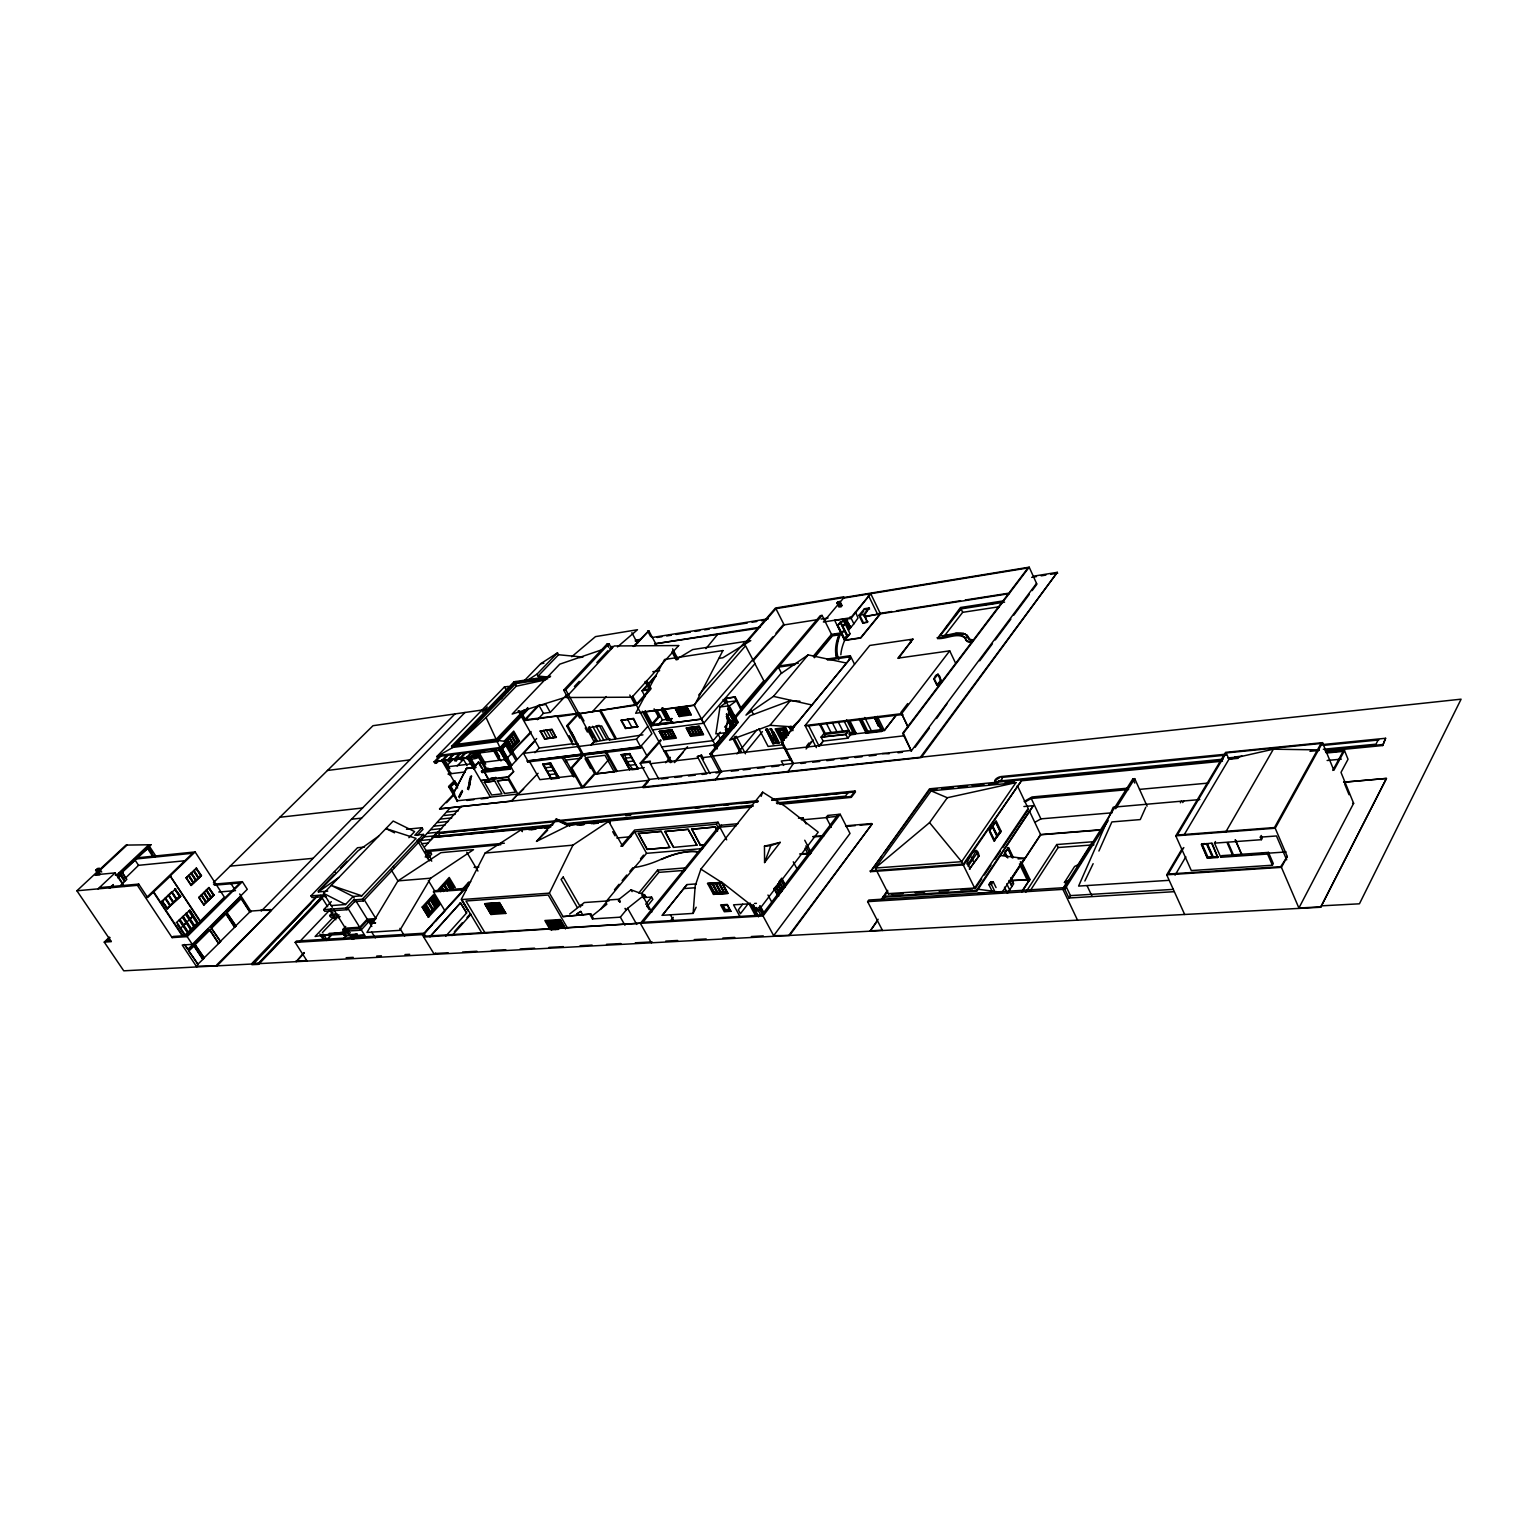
<?xml version="1.0" encoding="UTF-8"?>
<svg xmlns="http://www.w3.org/2000/svg" width="1538" height="1538" viewBox="0 0 1538 1538"><rect width="100%" height="100%" fill="white"/><g stroke="black" fill="none" stroke-linecap="round" stroke-linejoin="round"><path stroke-width="1.5" d="M696.406 883.889L686.967 884.581L662.263 915.321L693.138 913.399L695.195 885.888L700.905 869.124L762.656 792.166L784.957 806.22L818.197 832.173L758.292 910.765L723.898 883.812L700.905 869.124M726.513 702.155L736.317 700.847L729.743 705.711L725.628 732.665L715.843 733.876L719.976 706.999L727.301 701.578M761.156 796.376L762.656 792.166M468.071 884.081L468.802 882.062L461.381 890.31M764.578 862.549L770.826 845.631L780.227 842.382L764.578 862.549L764.463 846.169L780.227 842.382M813.852 656.841L832.02 635.002L839.325 633.887L837.652 638.328A163.316 62.827 -24.9 0 0 836.191 656.361M839.325 633.887L838.095 639.193A163.278 62.866 -24.9 0 0 836.787 644.018M816.37 747.641L805.085 725.552L808.757 725.878L819.177 746.315L823.195 741.239L821.1 737.106L845.881 734.626L848.784 730.377L825.137 733.203L820.446 723.956M1098.901 851.033L1111.878 821.926L1140.273 819.581L1145.772 807.277M1084.867 881.005L1093.134 863.683M590.131 914.86L592.457 918.917L593.187 918.032L590.861 913.995L563.043 916.61L549.412 893.136L572.924 845.15L608.683 821.369L622.544 846.092L634.617 831.847L716.381 824.253L718.035 822.215L719.726 825.387L737.99 823.695M693.138 913.399L696.195 907.247M1320.7 907.247L1386.469 778.42L1343.616 782.208L1386.469 778.42L1320.7 907.247L123.751 970.824L104.257 942.121L109.448 937.123M550.835 827.002L521.247 829.886L521.747 830.77L521.574 829.52L485.104 853.052L461.189 899.595L549.412 893.136M1325.314 751.14L1382.7 745.526L1385.603 738.278L1321.142 744.7M1382.7 745.526L1385.603 738.278M1325.641 752.466L1344.52 750.621L1348.038 759.272L1341.001 772.403L1353.632 803.317L1298.899 908.016L1320.527 906.862M1323.334 749.256L1375.952 744.181L1378.125 740.028M473.339 767.231L466.322 768.596L453.902 792.435M466.841 768.039L453.364 793.473L454.441 793.339L450.173 786.072M1332.792 770.423L1343.078 751.409L1326.525 753.005M1299.052 908.381L1281.442 867.355L1287.287 856.531L1275.213 828.232L1322.526 742.662L1225.594 752.351L1175.782 835.845L1191.316 870.566L1272.387 865.221L1273.291 863.568L1268.485 852.398L1221.672 855.666L1220.749 857.281L1267.581 854.032L1268.485 852.398M1344.52 750.621L1333.869 770.327L1322.526 742.662M842.959 619.391L850.072 633.81L844.612 640.442L860.761 638.039L880.486 613.854L870.7 593.687L850.899 618.564L834.615 620.256L844.612 640.442A161.49 62.635 -24.9 0 0 840.844 654.784M1261.41 839.69L1262.314 838.056L1261.218 835.519L1260.314 837.153L1261.41 839.69L1214.52 843.151L1220.749 857.281M898.423 658.418L912.918 639.116L869.797 645.441L805.085 725.552L901.633 713.651L949.715 650.843L955.579 663.166M1233.649 855.397L1228.035 842.536M1217.808 857.493L1212.04 843.074L1201.293 844.42L1207.407 858.204L1217.808 857.493L1211.771 843.497M1207.407 858.204L1201.62 843.843L1205.081 843.593M1225.613 832.269L1273.368 749.198L1318.873 749.89M1214.52 843.151L1215.462 841.536M1175.07 875.16L1185.836 856.801M1183.818 847.553L1168.188 874.045L1280.731 866.663L1287.287 856.531M430.678 878.198L399.861 930.336L366.986 932.413L397.938 880.889L440.906 852.667L473.531 849.668L430.678 878.198L397.938 880.889L391.402 870.181M1184.664 914.476L1166.708 874.834L1182.318 848.399M1183.856 835.288L1228.958 759.234L1273.368 749.198M1226.247 752.947L1177.32 835.019L1274.483 827.54L1321.007 743.488L1226.247 752.947L1228.958 759.234L1238.301 758.33M1182.741 802.567L1183.722 800.971M1180.357 802.778L1181.338 801.183M1108.11 820.754L1064.796 889.252L1068.948 898L1070.448 895.616L1173.359 889.368M1063.373 887.811L1067.161 881.812M1077.311 865.798L1092.499 841.786L1056.741 844.535L1025.904 892.078M1147.098 806.162L1134.717 778.67L1132.872 778.843L1062.912 889.387L1077.542 920.166M1115.704 808.719L1134.717 778.67M1068.179 882.235L1064.45 882.485L1074.601 866.471L1080.887 863.356M1029.922 891.156L1058.144 847.534L1093.922 844.823M1020.348 861.703L1029.441 880.62L1027.442 880.486L1028.038 879.563M1027.557 880.736L1030.056 879.698L1021.963 862.895M1021.732 891.598L1029.21 880.121L1012.235 880.37M1021.866 891.848L1029.922 879.448L1010.12 880.774M999.931 855.455L1024.423 858.415L1002.026 892.386L977.303 889.156M1011.389 878.832L1040.572 834.557L1096.748 830.059A45.333 22.263 -24.3 0 1 1100.92 829.866M1011.889 878.525L1040.688 834.807L1096.863 830.309A45.313 22.263 -24.3 0 1 1101.035 830.116M1009.966 882.601L1011.793 879.832M1010.985 884.696L1012.792 881.908M991.741 890.444L988.876 884.6L991.376 884.427L993.183 881.716L996.047 887.58M988.876 884.6L990.683 881.889L993.183 881.716M990.856 882.139L989.415 884.312L991.203 884.196M883.158 896.423L976.399 890.444L1033.305 805.681L976.822 891.29L883.581 897.25L887.253 890.675M1013.388 857.608L1008.582 847.63L1004.679 852.456L1006.621 856.455M977.976 893.309L984.205 893.52M1003.449 855.282L1008.582 847.63M888.33 893.636L974.631 888.022L1028.172 808.45L1017.31 785.553M975.054 888.868L981.705 878.967M984.378 875.007L991.03 865.087M995.028 859.146L1000.277 851.36M1002.853 847.534L1028.576 809.276M990.088 832.827L994.009 840.902L1001.161 831.347L996.297 821.254L990.203 829.213M994.009 840.902L1001.161 831.347M979.033 855.916L969.459 869.008L979.033 855.916C975.707 834.288 955.636 888.483 976.342 850.418M989.107 830.808L996.297 821.254M968.094 866.24L976.976 853.225M870.047 870.854L963.384 864.048L1021.482 780.708L963.807 864.914L870.47 871.681L929.548 788.821L1222.076 760.233M552.161 825.079L556.102 819.35L569.214 825.118M553.795 822.792L556.429 818.966L569.483 824.849L751.409 807.123M961.635 861.684L1015.926 782.65L931.124 790.878L875.257 868.047L961.635 861.684L929.548 822.638L947.312 797.741L1015.926 782.65M876.91 921.531L870.085 931.182L878.102 919.263M883.581 897.25L887.676 891.482M882.87 899.98L885.638 896.058M880.793 900.095L887.714 890.348M882.524 930.509L867.624 901.653L868.778 900.038L1063.988 887.676M870.47 871.681L881.524 856.416M884.292 852.61L929.952 789.628L936.988 788.956M920.801 756.677L1057.337 572.328L921.243 757.58L643.095 787.667L648.209 781.746M789.263 934.835L871.988 824.137L789.59 935.45L773.672 935.662L850.014 833.461L840.171 814.256L827.732 815.409L826.194 817.428L831.27 827.29M915.072 747.372L929.413 728.147M936.584 718.554L947.331 703.27M979.706 660.821L992.452 643.73M995.297 639.943L1010.889 619.064M1013.715 615.258L1029.306 594.379M1032.152 590.592L1036.9 584.209L1029.191 567.176L844.016 597.494L823.407 622.006L850.783 617.718L870.7 593.687M1036.516 583.363L911.765 750.313L649.036 779.439L642.653 786.86M777.113 803.701L850.841 796.492L855.013 791.013L855.455 791.897L851.302 797.376L779.958 804.336M838.248 814.448L761.848 915.091L642.884 922.3L721.437 825.233M936.738 685.064C945.024 682.411 937.68 667.088 933.912 679.2L936.738 685.064L941.102 680.007M652.093 941.89L651.362 942.794L640.366 923.358L763.04 915.975L840.171 814.256M1029.191 567.176L903.383 733.261L911.457 751.294L902.633 733.357L1027.961 567.964M784.668 885.119L781.708 879.544L774.594 888.695L777.382 893.924M933.912 679.2L938.295 674.125M756.831 911.092C743.738 888.33 769.673 937.334 752.37 906.036M779.132 881.601L781.746 878.16L785.591 885.388M781.708 879.544L779.362 881.851L783.323 889.291M752.947 905.344L756.369 911.111M900.787 712.594L907.708 703.577M747.699 904.286L740.432 913.707L738.336 909.842L742.7 904.19M876.391 718.073L882.101 729.55L881.543 731.454L866.202 733.28L859.223 719.303M881.543 731.454L875.122 716.573M878.39 726.301L875.122 718.919L879.14 725.936M866.202 733.28L867.797 731.242L882.101 729.55M724.648 910.919L730.185 910.035L724.648 910.919L722.206 905.113L725.09 910.361M801.375 819.792L802.932 817.774L806.123 823.926M944.716 635.559L962.673 612.335L999.315 606.741M727.32 904.767L729.762 910.592M965.345 638.212C957.693 631.791 945.928 639.5 937.546 638.52L960.481 607.51L1003.16 600.916M937.546 638.52L941.929 632.868M944.851 629.119L947.773 625.351M955.06 615.931L960.904 608.414L965.653 607.683M1004.583 602.165L961.058 608.875L940.295 635.636C948.177 636.674 961.865 628.292 968.171 636.79M846.669 719.899L853.417 733.338L854.417 732.069L849.918 732.607L849.457 734.953L855.032 734.28L856.012 733.011L850.149 721.303M713.805 893.54L727.263 892.078L713.805 893.54L709.133 883.639L714.247 892.982M819.12 746.161L823.138 741.105L847.842 738.202L850.822 734.395L884.369 730.588L896.058 715.343L884.292 730.435L877.333 716.381M728.012 893.367L713.497 894.366L707.557 883.389L722.091 882.331L728.012 893.367L713.497 894.366M848.784 730.377L845.804 734.164L821.1 737.106L824.099 733.318L819.408 724.09M912.918 639.116L897.884 658.168L949.715 650.843M823.272 737.298L825.675 734.28L848.284 731.569M806.585 746.161L808.93 742.989M806.623 747.545L811.449 741.489M806.085 748.968L813.237 740.028M670.299 921.127L673.298 917.379M791.051 759.195L790.397 759.983L781.227 742.258L850.149 658.706L850.303 655.688L854.494 664.185M662.263 915.321L686.967 884.581M640.366 923.358L719.726 825.387M769.942 729.185C772.211 725.725 772.095 740.182 777.248 743.258L779.247 742.662L773.768 732.107L772.095 732.299M646.979 906.574L652.843 899.346L651.554 897.058L643.019 897.654M696.925 845.169L688.044 829.424L664.877 831.558L673.586 847.38L696.925 845.169L688.217 829.193L664.877 831.558M785.053 737.836L782.265 732.184L783.726 732.011L786.591 737.548M781.227 742.258L850.149 658.706M717.573 830.981L715.401 826.963L691.792 829.136L700.328 845.342L705.231 844.708M691.619 829.347L715.401 826.963M783.284 742.489L776.728 729.8L785.245 728.301L788.533 734.664M772.883 743.777L774.883 743.181L772.883 743.777L765.905 729.32L767.577 729.108L773.056 739.663L771.384 739.874M787.552 735.606L784.63 729.704L779.151 730.454L784.13 740.124M784.399 730.204L787.168 735.568M783.63 732.107L786.495 737.663M849.937 633.56L844.477 640.173L860.626 637.751L880.351 613.585L864.644 616.949M789.052 726.82L791.205 729.973L792.916 729.762L791.09 726.205L789.052 726.82L791.147 730.877M645.691 904.267L651.554 897.058M777.248 743.258L779.247 742.662M779.151 730.454L784.63 729.704M867.413 622.332L864.683 614.95L869.105 607.971L864.433 608.721L858.935 615.354L862.703 623.063L867.413 622.332L863.645 614.623L869.105 607.971M788.456 733.472L785.38 727.512L788.379 733.588M638.789 892.963L657.572 870.124L686.006 867.874M592.457 918.917L620.352 917.167L627.619 908.324L644.633 894.828L645.691 896.673L643.922 898.077L651.804 912.092M862.703 623.063L867.97 621.64M641.519 893.482L658.841 872.373L684.891 870.354M776.728 729.8L785.245 728.301M790.359 700.617L750.044 715.747L729.55 740.201L769.98 725.321L790.359 700.617L799.914 701.193M851.148 618.257L853.878 623.813L848.899 629.715L845.631 622.39M669.78 847.419L647.037 849.38L638.501 833.481L661.244 831.385L669.78 847.419L647.037 849.38M765.578 729.723L767.577 729.108M844.439 639.481L847.861 635.867L844.439 639.481L837.518 625.485L840.44 621.967L847.919 636.001M673.586 847.38L665.07 831.327M619.968 901.999L618.276 900.672M847.4 626.004L848.938 624.14M745.43 752.39L762.406 731.607M848.13 627.639L849.745 625.774M848.322 627.869L849.86 626.024M861.222 614.2L863.683 611.22M721.303 771.422L715.458 779.843M736.913 753.966L756.638 730.204M843.401 625.408L847.476 620.487L843.631 625.889M854.609 613.104L855.532 612.066M848.169 622.582L846.592 624.639L848.13 622.794M606.299 901.326L634.502 867.47A57.214 23.628 -29 0 0 661.34 859.223A52.427 22.532 -29.3 0 1 699.271 852.014M702.635 848.572L646.575 853.34L634.502 867.47M600.454 909.323L608.202 899.999L619.083 899.249L631.041 889.81L644.633 894.828M605.472 904.594L606.491 903.383M840.959 621.89L837.941 625.562L841.632 633.041L844.035 630.119L840.344 622.659M813.391 656.149L831.5 634.348L840.902 632.925A161.721 62.212 -24.9 0 0 838.787 659.629M847.207 621.237L842.074 621.525L847.476 620.487M814.294 657.726L832.442 635.867L839.767 634.771M808.123 654.9L780.67 673.836L745.968 715.132L773.479 696.387L808.123 654.9L845.977 662.974M661.244 831.385L638.328 833.692M614.469 889.771L619.064 884.254M622.14 880.563L626.754 875.026M629.811 871.354L632.887 867.663M640.539 858.742L643.557 855.109M841.075 606.664L842.017 605.53L840.036 601.493L837.864 601.858L836.903 602.973L838.902 607.01L841.075 606.664L839.517 601.723L840.998 604.761L838.883 605.761L838.037 601.973M740.124 752.466L732.992 738.894L736.356 736.491L745.469 753.793M715.939 772.903L719.938 772.461L709.979 753.889L711.844 753.678L738.182 722.379L735.702 717.65L822.08 615.392L831.5 634.348M840.036 601.493L836.903 602.973M744.469 644.768L775.921 608.664L844.016 597.494M580.768 911.419L576.808 913.995L580.768 911.419L583.037 915.379M727.647 733.857L725.494 729.762L726.532 728.531M726.282 716.458L730.665 724.763L734.972 720.342L728.435 707.884M729.704 730.935L730.3 725.744L736.202 718.746M664.089 751.063L715.285 744.911L730.954 726.186M732.184 724.744L734.626 721.841M715.285 744.911L730.819 726.494M581.037 905.132L580.018 906.324L582.71 905.017M709.979 753.889L736.337 722.61L738.182 722.379M702.135 774.421L706.692 773.922L697.387 756.561L701.559 755.177L703.616 759.041M565.446 928.625L560.159 919.551L565.35 928.741M563.043 916.61L590.861 913.995M551.469 930.317L546.413 921.646L560.197 920.243M713.074 740.739L720.322 732.184M724.609 727.109L728.916 722.014M735.722 719.457L733.684 716.247L734.568 715.343M740.566 708.095L763.828 680.757L754.927 663.724M697.387 756.561L701.559 755.177M736.337 722.61L733.857 717.881L820.254 615.681L822.08 615.392M728.685 712.017L732.742 719.726L731.011 721.764L726.705 714.074M726.34 714.247L730.723 722.61L733.28 719.861L727.801 709.441M730.723 722.61L733.28 719.861M546.413 921.646L556.852 920.455L560.909 927.414M674.259 762.252L687.524 746.757M674.451 762.598L683.295 752.255M691.1 735.202L688.159 728.435L691.1 735.202L702.501 733.338L699.156 727.051L692.965 727.839M735.991 720.668L724.783 698.983L735.26 696.925L741.931 709.691M690.697 736.337L686.332 727.935L699.213 726.282L703.577 734.741L690.697 736.337L686.256 728.032L699.213 726.282M699.156 727.051L702.078 733.837M609.183 822.272L609.663 820.927L567.676 825.368L558.909 821.427M577.269 907.439L561.101 879.428L563.293 877.025M609.702 823.176L609.99 822.042M701.405 719.169L752.87 659.494L755.004 663.628L703.635 723.36L701.405 719.169L651.612 725.628L644.134 711.825L693.946 705.096M752.793 660.148L772.864 636.828M775.959 633.233L783.669 624.255M665.608 762.752L670.299 757.292M753.005 661.109L784.13 624.909L816.486 619.814M545.702 679.815L516.21 686.236L486.046 717.477L500.388 748.506L513.634 771.634L508.194 776.671L480.836 780.593L508.309 777.363L518.364 794.838L649.478 780.247L640.173 763.252L649.574 762.156L650.42 761.175L642.23 762.137L661.09 740.47M691.139 714.862L686.659 706.442L691.139 714.862L679.373 716.535L675.028 707.999L679.373 716.535M667.242 737.721L663.916 731.55L661.225 731.877L664.147 738.548L675.297 736.721M637.886 768.366L629.465 754.447L622.121 755.331L629.849 769.365L622.121 755.331M664.147 738.548L672.606 737.048L669.28 730.858L671.971 730.512L674.202 734.645M671.952 729.839L676.393 738.125L663.743 739.701L659.302 731.454L672.029 729.743L659.302 731.454M663.743 739.701L659.379 731.357M671.971 730.512L674.874 737.202M682.661 714.497L679.315 708.23L676.912 708.557L679.796 715.343L689.466 714.074L686.582 707.249L681.738 707.903L685.083 714.17M661.955 746.872L713.151 740.643M505.771 913.495L499.485 902.595L484.643 903.748L491.026 914.476L505.867 913.38L499.389 902.71L484.643 903.748M679.796 715.343L689.928 713.536M686.582 707.249L689.466 714.074M698.694 695.003L744.104 642.942M640.173 763.252L660.629 739.797M745.584 642.326L775.479 608.029L843.689 596.84M637.193 768.519L629.869 769.135M498.235 912.342L493.14 903.748L486.239 904.767L491.353 913.341L504.656 911.899M491.026 914.476L484.739 903.633M657.88 725.148L662.417 719.995L672.048 718.727M647.363 756.677L641.923 746.718L640.654 748.16L527.745 761.964L527.188 761.002L640.116 747.141L651.901 733.722L631.983 696.983M628.427 764.175L625.639 759.81L628.062 764.232M656.438 710.652L659.61 716.535L651.612 725.628L701.674 718.996M629.792 753.601L621.16 754.735L629.792 753.601L638.251 769.019L631.83 769.769M486.239 904.767L499.562 903.287M491.353 913.341L501.446 912.13L496.351 903.517M642.307 711.248L670.357 762.656M593.745 774.306L581.806 787.725L570.809 768.173L571.925 768.039L582.921 787.61L594.86 774.172L644.268 767.616M579.499 746.353L636.444 739.182L647.863 726.263M659.168 715.631L651.228 724.648L672.856 721.841L671.971 722.86L664.512 708.941M451.999 935.623L470.993 914.245M637.655 726.878L633.579 718.381L621.025 720.38L625.447 728.454L637.655 726.878L633.252 718.746L621.025 720.38M608.587 759.734L596.283 773.999L587.074 757.484L604.972 755.312L614.181 771.941M569.656 826.117L569.156 825.214L536.531 841.382L556.429 818.966M556.737 819.504L569.983 825.733M445.693 936.181L466.629 912.938L460.535 902.787L429.89 936.68M435.523 952.926L434.274 954.329L422.219 934.623L295.161 942.371L307.119 961.096M454.383 931.72L462.227 922.877M466.956 917.571L470.09 914.033M705.942 648.671L718.092 633.81M609.375 739.951L610.221 739.009L596.244 741.604L588.516 727.666L601.646 725.936L609.375 739.951L642.961 734.856M625.447 728.454L638.001 726.494M604.819 752.543L606.107 751.121L616.969 770.769M424.45 936.219L423.7 937.065L641.481 923.127L424.45 936.219L423.277 934.277L470.743 881.62M522.074 830.385L522.324 831.635M578 743.911L572.79 744.584L557.294 716.862L635.386 705.308L650.132 688.909L646.056 681.353M568.464 694.734L566.407 695.041L550.277 712.382L545.855 704.481L538.012 705.596L524.516 719.88L577.788 713.324L577.019 714.151L563.677 690.12L565.734 689.812L579.076 713.882L637.136 704.366L650.459 689.543M562.197 757.753L573.501 776.632L574.366 775.671L572.194 771.807M430.14 936.661L460.535 902.787M581.902 754.293L566.695 725.782L577.481 714.093L579.691 718.092M582.921 753.735L583.056 755.216L584.325 753.793M591.534 744.2L594.418 741.008M583.152 754.139L567.926 725.628L566.695 725.782M591.169 745.238L595.071 740.932M570.809 768.173L582.864 754.812L562.639 757.292M571.925 768.039L583.979 754.677L605.241 752.063L616.123 771.73M645.133 696.599L641.98 690.754L655.861 675.374M422.219 934.623L423.777 933.72M465.034 887.349L467.975 883.946M656.188 675.989L643.73 689.812L650.132 688.909M424.373 933.604L432.274 924.838M435.427 921.339L444.905 910.804L433.466 891.886L434.523 890.733L464.399 888.426L465.668 890.56M423.277 934.277L469.167 884.561M428.391 917.244L439.676 904.902L433.428 894.751L422.181 907.055L428.506 917.244L422.181 907.055M543.548 764.79L551.277 778.42L543.548 764.79L550.469 763.963L558.544 777.017M426.391 911.976L428.102 910.092M433.831 903.767L435.427 901.999M449.577 886.369L451.211 884.581M426.91 912.822L428.621 910.938M434.37 904.671L435.965 902.902M450.096 887.234L451.73 885.446M450.615 888.099L452.249 886.311M427.468 913.726L429.179 911.842M434.908 905.555L436.523 903.806M555.641 773.076L553.007 768.942L555.526 772.922M550.7 778.478L558.621 777.151M428.025 915.456L438.349 904.69L432.832 896.616L423.065 907.305L428.025 915.456L438.349 904.69M439.599 889.81L448.615 879.313L454.056 887.349L451.095 890.021L446.231 881.928M433.428 896.558L423.642 907.42L428.006 914.61L429.717 912.726L425.353 905.536M449.211 879.255L439.657 889.944L440.714 891.675L442.406 889.829M572.79 744.584L573.636 743.642L539.204 748.006L534.859 752.716M588.516 727.666L589.381 726.724L597.09 740.662M424.18 908.324L425.891 906.44M431.659 900.172L433.255 898.423M440.195 890.81L441.867 888.964M447.52 882.927L449.154 881.139M424.738 909.227L426.449 907.343M432.197 901.076L433.793 899.307M448.039 883.792L449.673 882.005M425.276 910.131L426.987 908.247M432.736 901.979L434.35 900.211M448.558 884.658L450.173 882.87M425.815 911.015L427.545 909.131M433.293 902.864L434.889 901.114M449.077 885.523L450.692 883.735M550.758 763.136L542.606 764.213L551.142 779.035L559.217 778.113L550.758 763.136L542.683 764.117M550.469 763.963L543.971 764.328M591.976 712.132L606.26 696.56M1321.411 905.844L1359.438 903.806L1461.1 699.175L439.541 808.892L511.481 801.087L517.922 794.069L456.844 800.837L457.517 799.798M518.248 794.127L523.631 789.071M538.089 773.287L511.481 801.087M504.445 793.454L515.48 792.128L508.271 779.593L497.312 780.862L504.522 793.358M556.102 737.471L552.027 729.223L540.165 731.127L544.567 738.971L556.102 737.471L551.681 729.608L540.165 731.127M567.926 725.628L578.73 713.92L594.226 741.874L596.244 741.604M544.567 738.971L556.429 737.106M363.91 935.142L358.277 935.392M364.256 935.296L359.661 935.585M527.188 761.002L640.539 746.661L636.444 739.182M633.271 646.479L648.825 630.772L656.092 644.441M634.444 646.287L648.825 630.772M527.745 761.964L529.034 760.579L539.896 779.651L574.366 775.671M536.647 738.548L509.347 767.846L481.336 771.23L482.086 772.518L510.097 769.154L511.404 767.75L510.654 766.443L482.663 769.846M345.723 926.414L342.705 929.625L343.762 931.297L360.93 930.202L368.466 922.089L373.888 921.723M427.391 858.762L431.64 854.186L430.659 852.533L426.391 852.936M364.006 899.384L375.887 918.571L374.638 919.916L367.428 920.397L359.873 928.51L342.705 929.625M508.309 777.363L513.634 771.634M349.953 934.623L352.298 938.084L349.953 934.623L356.912 934.085L359.046 937.757M350.952 935.258L357.162 934.354L350.952 935.258L353.471 939.257M494.717 781.035L484.335 782.323L494.717 781.035L502.003 793.858L491.699 795.011L484.432 782.246M477.626 753.197L486.969 769.327L509.251 766.616L511.75 765.27L502.426 748.987M425.199 856.993L428.045 853.936L419.028 838.921M426.391 857.108L430.659 852.533M527.611 760.522L523.535 753.37L535.166 740.893M557.294 716.862L558.159 715.939L524.746 720.553L519.19 710.71M507.463 757.792L511.769 753.197M530.821 732.876L511.769 752.14L531.052 731.55M574.405 686.486L579.211 681.372M596.821 662.59L608.01 650.632M609.606 648.921L612.105 646.287M424.796 846.688L461.246 806.527M342.936 939.122L345.973 935.873L350.645 935.565M350.222 932.528L348.953 933.874L320.827 935.662L322.076 934.316M509.712 748.66L511.135 747.141L506.982 739.893L505.56 741.412M513.634 732.742L505.06 741.297L513.634 732.742L518.191 740.758L511.654 747.199L507.079 739.163M537.454 719.688L543.433 713.344L550.277 712.382M518.191 740.758L509.655 749.314M565.734 689.812L609.029 643.749L611.663 648.594M519.383 741.047L511.558 749.275L519.383 741.047L513.73 731.088L504.426 740.932M549.277 826.848L432.274 837.441L436.792 832.635L757.946 800.664M469.859 785.476L469.109 784.207M460.996 794.627L460.439 793.666M462.073 792.474L461.073 791.993L462.611 791.397M460.477 795.684L459.92 794.742M469.494 786.879L468.763 785.61M468.667 784.668L470.205 784.072M323.672 909.631L345.973 907.997L353.625 899.922L362.295 899.249L423.45 834.403L424.45 836.076L363.353 900.96L354.682 901.614L347.03 909.708L324.729 911.323L323.672 909.631L331.304 901.653M459.939 796.761L459.381 795.819M460.016 794.146L461.535 793.55M458.843 796.876L459.401 797.838M468.975 788.302L468.244 787.033M489.507 780.65L483.951 771.057L482.644 772.461L481.894 771.172L483.201 769.788L478.741 762.06L472.8 767.789M468.629 789.705L467.879 788.436M326.133 940.352L330.901 934.969M486.969 769.327L488.065 768.154L485.585 769.481L475.453 751.928M499.562 756.946L496.851 752.236M326.537 940.468L331.381 935.315M563.677 690.12L606.991 644.076L609.029 643.749M322.422 932.566L336.207 918.013L334.823 918.109M417.259 835.422L422.969 829.366L421.97 827.694L414.818 835.249L423.45 834.403M439.541 808.892L454.441 793.339M304.313 953.06L296.18 961.673L303.986 952.541M470.993 779.208L469.801 778.382L470.916 778.266L470.609 776.517M471.339 775.748L471.705 776.382M446.501 802.74L454.671 794.127M524.746 720.553L539.78 704.654M470.628 780.612L469.897 779.343M505.521 741.758L500.061 747.526L441.848 755.043M470.417 782.342L469.474 780.746M517.172 759.445L506.944 741.566L500.388 748.506L436.696 756.696L504.406 686.986L508.424 686.39M361.795 895.808L331.247 885.388L353.144 896.481L361.795 895.808L416.048 838.364L385.942 828.559L394.535 832.827M469.782 784.534L469.282 782.477M502.445 747.641L506.752 744.392L516.037 760.656M462.054 790.455L462.169 791.859M461.092 794.012L460.977 792.608M492.506 741.008L497.159 740.393L506.771 730.281M516.364 720.188L527.572 708.384M550.604 676.201L514.038 681.795L451.595 746.218L452.345 747.487L497.543 741.566L528.553 708.903M466.322 768.596L473.358 767.731L478.741 762.06M331.228 905.594L345.512 904.517L353.144 896.481L354.201 898.173M408.877 837.691L414.626 831.616L393.17 821.042L323.557 893.367L332.285 907.285M299.602 941.698L330.862 908.9M506.463 743.373L507.886 743.2L501.311 750.159L473.877 753.658L468.571 759.234L466.225 757.792L477.684 755.773L472.166 756.485M457.382 801.49L448.654 786.668L453.921 781.131L457.171 784.688M448.558 786.764L454.998 780.996M454.402 782.669L450.096 787.187L455.536 782.534L454.402 782.669L457.574 788.052M478.722 757.004C444.424 757.523 488.642 763.021 476.492 753.159M486.046 717.477L455.575 745.872L516.633 682.757L515.922 681.507L454.825 744.584L496.409 739.086L523.958 710.133M340.09 916.552L330.728 917.206L329.69 915.552L332.9 912.188M527.822 707.595L496.793 740.259L451.595 746.218M439.022 760.541L436.35 763.29L434.043 761.868L467.629 757.6L472.954 752.044L475.031 755.792L477.184 755.523L475.184 752.063M295.161 942.371L296.43 941.045L423.469 933.239M465.899 752.947L460.573 758.503L461.515 760.118L464.168 757.33M449.654 773.845L450.749 772.691M457.151 766.001L463.553 759.33M466.225 757.792L471.551 752.217M446.77 765.886L453.191 759.214M322.826 895.616L258.595 963.672M459.228 753.812L453.883 759.349L456.209 760.791L458.862 758.003M252.617 963.98L258.826 962.865L321.884 897.269M460.593 753.62L455.267 759.176L456.209 760.791M544.587 678.508L525.785 681.372L537.012 674.144L557.487 652.862L558.525 654.746L582.979 657.072L579.634 657.591M322.365 898.038L258.634 964.345L251.924 964.691L260.902 955.386M454.825 760.964L458.824 756.792M558.525 654.746L538.089 676.047L549.873 677.239M464.514 753.12L459.189 758.676L461.515 760.118M327.729 891.156L318.366 891.905L357.989 850.86L378.636 836.134M446.654 755.427L441.31 760.945L443.617 762.367L446.289 759.618M452.576 754.658L447.25 760.195L449.557 761.618L452.21 758.849M524.939 680.046L540.665 663.743L557.487 652.862M252.117 963.211L316.866 896.077M317.578 896.02L253.328 963.942M453.941 754.485L448.615 760.022L449.557 761.618M264.228 951.926L269.208 946.774M277.494 938.161L302.39 912.322M305.716 908.881L310.695 903.729M448.173 761.791L450.845 759.022M434.985 763.463L437.657 760.695M469.878 729.627L476.78 722.495M325.998 896.443L312.003 897.538L310.945 895.866L357.508 847.726L364.487 847.054M448.019 755.254L442.675 760.772L443.617 762.367M318.27 891.04L333.938 874.814M340.436 868.086L347.011 861.28M434.043 761.868L439.387 756.35M482.317 712.113L487.277 706.999M440.752 756.177L435.408 761.695L436.35 763.29M464.976 712.479L217.031 965.883L196.268 966.21L198.056 964.403L188.616 950.772L198.056 964.403M216.531 965.114L271.399 910.323L260.768 910.323M261.249 911.073L454.998 713.901M197.652 964.422L204.285 958.078L194.903 944.467L204.285 958.078M203.9 958.097L220.568 941.602L211.283 928.048L220.568 941.602M220.165 941.621L235.91 926.049L226.72 912.553L235.91 926.049M235.506 926.087L250.694 911.092L270.919 909.573M536.531 841.382L547.663 830.193M196.768 966.96L182.215 945.005L192.288 944.37L247.272 889.31L242.37 881.678L213.513 884.196M187.79 949.504L193.288 944.37L187.79 949.504L184.464 944.467L188.194 949.465M188.616 950.772L194.096 945.659L203.093 959.289M194.903 944.467L209.899 929.798L218.8 943.39M211.283 928.048L226.067 913.572L234.872 927.106M226.72 912.553L241.331 898.288L250.021 911.765M189.001 950.753L194.096 945.659M195.288 944.447L209.899 929.798M211.686 928.01L226.067 913.572M227.124 912.515L241.331 898.288M195.115 851.937L170.16 875.929L199.978 921.397L224.375 897.135L195.115 851.937L154.531 856.051M177.466 924.646L184.964 935.969L200.478 921.358L170.16 875.929M104.257 942.121L111.351 941.641L76.9 890.771L137.401 885.33L172.102 937.622L187.175 936.623L242.37 881.678M185.079 935.027L187.425 932.701L183.06 926.107M203.785 904.363L205.784 902.383L201.286 895.501M203.727 904.921L214.09 895.039L208.822 887.58L198.825 897.404L203.727 904.921L214.09 895.039M180.715 928.433L182.868 925.857L179.254 920.358M172.102 937.622L173.294 936.45L187.098 935.527L239.87 883.004L214.378 885.215M176.216 922.762L189.847 910.15L198.498 923.338M213.436 882.62L372.984 725.705L486.104 709.441M199.286 897.461L209.206 887.541M176.639 899.442L171.641 891.848L161.971 901.21L167.027 908.843L180.734 896.269L174.832 888.733L179.831 896.346M196.537 868.028L186.06 877.852L191.02 885.446L201.459 875.603L196.153 868.066L201.055 875.641M167.027 908.843L180.734 896.269M191.02 885.446L201.459 875.603M191.058 884.888L193.077 882.908L188.54 875.968L186.06 877.852M175.736 888.656L162.451 901.268L167.065 908.266L169.776 905.632L165.162 898.653M170.66 875.891L147.667 897.577L138.708 884.081L99.393 887.637M110.025 937.603L106.622 940.891L110.563 940.641M146.418 897.673L192.615 853.263L154.492 857.127L148.34 847.765L136.901 857.531M137.401 885.33L138.708 884.081M154.492 857.127L155.742 855.935L148.571 845.016L116.561 875.103M122.521 878.429L124.77 876.295M123.54 879.967L138.535 865.317L185.079 860.742M120.752 885.119L126.827 879.39L122.598 873.007M118.118 875.18L130.076 863.952M115.369 875.218L118.964 874.872L150.974 844.746L125.962 845.093L76.9 890.771M117.619 876.679L148.34 847.765M117.945 877.852L123.078 872.7L119.349 873.046L122.905 873.161M109.352 888.233L113.274 884.542M121.483 876.871L123.751 874.738M110.082 888.099L113.005 885.35M98.067 888.868L115.081 872.892L124.155 886.484M99.835 874.834L95.087 874.814L127.135 844.977M97.528 868.835L99.951 870.873L98.855 871.892L96.433 869.854L97.855 871.988M98.259 874.276L95.625 870.335L97.548 868.547L99.278 868.374L101.739 872.027M97.432 869.758L98.528 868.739M95.625 870.335L99.278 868.374M617.488 646.921L637.482 629.715L595.494 636.617L571.732 656.726M875.257 868.047L929.548 822.638M592.034 916.014L606.876 904.209M569.656 914.053L584.325 902.537L609.086 900.826M318.366 891.905L338.86 877.467M676.566 659.264L692.696 649.574L750.775 640.615L722.841 657.783L718.957 658.36M1025.192 801.932L1031.248 798.472L1128.604 789.532M1034.882 822.33L1040.899 818.87L1112.051 812.814M436.696 756.696L453.691 746.949M1024.135 801.471L1032.036 796.972L1127.181 788.206M1064.45 882.485L1068.641 880.428M603.377 649.267L559.794 664.166L512.154 714.074L563.812 697.81M998.393 781.227L998.681 781.169A3.307 1.5 -25.1 0 0 1002.007 779.112A3.307 1.5 -25.1 0 0 1001.257 777.459L1226.055 755.12M843.478 598.147L1028.672 567.83M837.383 602.742L838.864 602.511M839.844 605.876L842.017 605.53M635.405 640.192L640.154 639.424M652.016 637.52L768.269 618.814M1033.671 576.154L1057.337 572.328M339.533 917.302L332.17 918.474L315.098 936.488L344.397 931.97L346.415 929.798L352.375 939.334M635.232 641.077L639.923 640.327M657.149 637.482L661.898 636.732M666.646 635.963L671.395 635.213M676.143 634.444L690.37 632.156M695.118 631.387L699.867 630.638M704.596 629.869L709.345 629.119M714.093 628.35L747.314 623.025M752.044 622.256L756.792 621.487M761.541 620.737L766.289 619.968M1031.671 577.365L1036.42 576.615M1041.149 575.846L1045.878 575.097M1050.627 574.328L1057.721 573.193M869.604 608.971L864.914 609.721L864.433 608.721M760.003 627.177L654.534 643.884L758.061 628.311M855.628 612.278L858.012 617.988L853.878 623.813M821.119 619.083L828.04 617.988M540.665 663.743L543.914 663.224M858.935 615.354L863.645 614.623M877.544 613.739L891.771 611.509M896.519 610.759L960.558 600.724M965.287 599.993L1007.986 593.303M864.183 616.392L1009.466 593.649M842.074 621.525L846.977 620.756M837.518 625.485L845.016 639.539M848.803 624.159L847.496 626.216M982.244 605.126L986.992 604.396M991.722 603.665L996.47 602.934M549.47 677.124L515.095 682.353L516.21 686.236M521.209 682.065L514.749 683.045L514.038 681.795M515.807 683.603L547.816 678.758M506.021 692.292L507.636 692.042M652.785 671.721L659.667 670.703M752.793 659.591L745.565 645.787L694.08 704.942L717.246 748.852M500.927 699.002L499.023 699.271M942.909 636.232L949.465 635.271M937.103 637.616C944.255 639.231 962.557 628.369 966.191 640.5A21.378 8.517 -24.9 0 0 971.824 642.653M779.401 665.935L798.299 663.205M826.656 659.11L850.303 655.688M794.742 664.801L778.363 667.146L781.535 673.375M827.521 660.071L849.284 656.937M641.98 690.754L649.421 689.697L645.018 681.507M476.511 722.533L478.414 722.264M469.59 729.666L471.512 729.416M735.26 696.925L725.398 698.271L727.397 702.059M674.894 708.153L686.525 706.576M676.451 709.095L686.409 707.615L689.428 713.286L687.755 713.517L684.718 707.826M677.816 709.441L679.488 709.21M685.102 708.537L686.775 708.307M678.2 710.152L679.873 709.922M685.487 709.249L687.159 709.018M678.566 710.864L680.238 710.633M685.852 709.96L687.544 709.729M678.95 711.556L680.623 711.344M686.236 710.671L687.909 710.441M679.335 712.267L681.007 712.056M686.621 711.383L688.293 711.152M719.976 706.999L729.743 705.711M679.7 712.978L681.372 712.767M686.986 712.094L688.678 711.863M659.61 716.535L658.341 716.708L654.092 708.845M680.084 713.69L681.757 713.459M687.371 712.805L689.043 712.575M457.863 745.565L462.457 744.969M469.34 744.065L473.915 743.45M480.875 742.546L487.854 741.624M668.838 718.592L667.223 719.438L661.667 709.114M671.933 718.515L667.3 719.342M671.452 719.899L666.915 720.495L661.167 709.787M733.857 717.881L735.702 717.65M327.44 770.48L409.8 759.887M479.741 751.89L484.47 751.294M491.545 750.371L496.274 749.775M652.439 729.935L703.904 723.206M732.742 719.726L728.435 712.056M472.262 756.138L474.396 755.85M660.802 732.376L671.895 730.973L674.759 736.279L672.721 736.529L669.876 731.242M687.755 728.935L699.098 727.532L701.943 732.895L699.867 733.145L697.022 727.801M730.665 724.763L726.936 716.381M730.3 725.744L736.241 724.994M523.535 753.37L578.25 746.507M731.011 727.128L734.953 726.628M729.992 728.339L733.914 727.839M800.183 719.457L792.685 726.82M669.395 736.99L667.377 737.26L664.512 731.953M725.494 729.762L727.724 732.819M691.523 734.722L702.501 733.338M482.932 762.348L505.214 759.561M447.02 766.866L470.782 763.905M479.202 762.867L481.586 762.579M471.782 765.059L476.472 764.482M785.38 727.512L775.171 728.858L783.38 744.719L768.096 746.43L758.888 728.743M808.757 725.878L902.941 714.497M784.476 730.108L779.67 730.781L784.38 739.624M734.856 736.664L736.356 736.491M767.731 732.838L769.404 732.626M963.307 633.368L963.73 634.29L955.598 633.387M465.283 771.941L448.019 774.056L450.384 775.114M581.402 758.176L565.869 760.06L575.077 776.44L573.501 776.632M769.558 736.356L771.23 736.144M773.922 735.837L775.594 735.625M483.951 771.057L487.854 778.805M490.814 770.23L495.39 769.673M504.541 768.577L511.404 767.75M622.544 754.85L624.659 754.581A26.242 16.783 41 0 0 629.676 765.29L632.31 768.5M775.748 739.355L777.421 739.144M470.167 776.978L471.262 776.844M545.894 767.712L551.565 767.039M625.755 758.157L631.791 757.446M848.918 733.876L856.012 733.011M469.455 779.804L470.551 779.67M547.836 771.153L553.718 770.461M627.427 761.752L633.752 761.002M469.032 781.208L470.205 781.073M468.84 782.938L469.974 782.823M450.442 785.783L454.421 792.455M549.777 774.575L555.468 773.922L556.698 777.228M629.676 765.29L635.713 764.578M497.312 780.862L508.271 779.593M713.113 756.023L784.072 747.756M650.401 763.694L698.214 758.119M701.539 757.734L711.421 756.581M468.321 786.072L469.417 785.937M786.187 749.448L903.844 735.818M467.802 787.494L469.071 787.341M596.129 773.749L614.027 771.692M467.437 788.898L468.532 788.763M460.535 793.07L461.631 792.935M459.478 795.204L460.573 795.088M458.939 796.28L460.035 796.165M279.897 817.255L362.545 807.988M792.743 763.502L790.878 759.926L781.323 761.002L783.611 765.424M466.821 800.452L473.896 799.664M480.971 798.876L488.065 798.107M661.148 778.959L667.992 778.209M674.817 777.459L681.642 776.69M688.466 775.94L695.311 775.19M731.261 771.211L738.394 770.423M743.162 769.904L750.294 769.096M757.446 768.308L764.578 767.52M771.711 766.731L778.862 765.943M800.933 763.502L805.624 762.983M812.679 762.214L819.735 761.425M826.79 760.656L833.846 759.868M840.902 759.08L847.957 758.311M855.013 757.523L862.068 756.754M869.124 755.965L876.179 755.196M898.019 752.774L902.498 752.274M351.51 819.216L361.603 818.12M447.5 811.987L458.401 810.814M148.571 845.016L150.974 844.746M444.174 815.505L455.094 814.352M440.848 819.043L451.768 817.889M437.523 822.58L448.442 821.465M434.158 826.137L445.097 825.022M406.474 829.27L421.97 827.694M138.074 857.723L152.185 856.282M626.12 815.275L630.907 814.794M695.368 808.181L700.136 807.7M709.691 806.719L714.478 806.239M724.014 805.258L728.801 804.759M740.739 803.547L757.446 801.836M771.768 800.356L848.188 792.531L845.419 796.146L776.402 802.932M430.813 829.713L441.733 828.598M427.429 833.288L438.368 832.193M772.211 799.241L855.013 791.013M997.278 782.227A4.883 2.211 -25.1 0 1 995.201 779.785A4.883 2.211 -25.1 0 1 1001.238 776.536L1225.651 754.197M552.7 824.887L436.292 836.288A2.73 1 -30.6 0 0 439.137 834.576A2.73 1 -30.6 0 0 439.234 833.154L758.388 801.529M772.095 800.087L853.109 792.128M1323.199 745.392L1378.836 739.97M625.601 815.505L630.349 815.025M625.755 815.505L630.484 815.025M1234.764 756.984L1241.973 756.081M424.065 836.883L435.004 835.807M1227.805 757.946L1239.609 756.792M564.6 823.714L752.601 805.258M998.354 781.15L1223.018 759.176M432.274 837.441L551.2 825.81M565.465 824.406L753.332 806.027M1309.953 751.313L1319.085 750.409M1324.929 750.179L1382.316 744.565M941.679 788.494L953.425 787.341M958.116 786.879L967.498 785.976M972.189 785.514L983.936 784.361M988.626 783.919L998.008 782.996M1005.045 782.304L1014.446 781.4M1021.597 780.766L1222.479 761.175M98.951 870.969L99.951 870.873M528.918 829.732L535.743 829.059M544.856 828.175L549.412 827.732M577.077 825.041L584.171 824.349M591.265 823.657L598.359 822.984M431.601 839.421L420.662 840.479L450.346 807.719M531.091 829.655L535.628 829.213M579.249 825.022L583.979 824.579M593.437 823.657L598.167 823.195M95.087 874.814L115.081 872.892M421.643 843.67L428.218 843.055M119.041 873.334L122.886 872.719M1327.121 760.483L1341.309 759.138M230.2 866.125L313.079 858.319M718.035 822.215L634.636 830.02L620.891 846.246L622.544 846.092M425.872 850.495L504.368 843.189M439.234 833.154L498.158 827.675M424.699 851.764L500.83 844.708M798.472 818.197L802.932 817.774M736.414 825.656L719.842 827.175L726.667 839.844M826.194 817.428L836.71 816.467M803.913 819.677L828.751 817.389M1139.543 789.379L1208.637 783.053M616.776 837.999L630.926 836.71M485.104 853.052L572.924 845.15M1023.904 806.527L1033.305 805.681M845.535 825.848L871.681 823.541M845.842 826.444L855.359 825.618M860.107 825.195L871.988 824.137M1199.813 799.568L1113.243 807.181L1078.599 886.08L1168.476 880.37M700.328 845.342L705.038 844.92M824.041 835.692L812.756 836.653L822.099 836.48M474.069 867.413L478.837 867.009M218.781 892.021L235.506 890.617M764.463 846.169L770.826 845.631M198.825 897.404L204.131 904.902M1352.594 803.394L1353.632 803.317M161.971 901.21L167.911 908.766M799.625 853.994L809.123 853.225M802.24 854.244L809.353 853.686M310.945 895.866L324.941 894.77M455.267 887.58L449.211 877.467L438.253 889.579M189.847 910.15L197.614 923.396M433.466 891.886L463.438 889.714M1175.782 835.845L1275.213 828.232M224.913 912.457L210.917 926.856M1260.314 837.153L1276.482 835.961L1286.672 859.819M1018.079 858.896L1024.423 858.415M707.518 883.446L722.149 882.697L726.82 892.636M708.691 884.177L721.88 883.081L726.57 891.694L724.225 891.848L719.534 883.254M683.622 888.58L694.984 887.772M423.065 907.305L428.621 915.418M337.014 913.822L332.323 914.149L329.978 910.4M329.69 915.552L339.052 914.899M499.562 904.094L497.37 904.248L501.657 911.496L503.849 911.361M1217.5 856.512L1213.174 856.801L1207.426 843.824M1239.859 854.955L1232.765 855.647L1227.189 842.92M1251.144 854.378L1262.794 853.571M1267.466 853.244L1286.114 851.937M1207.734 857.646L1218.134 856.916M489.738 908.324L492.006 908.324M492.929 908.093L495.198 908.131M496.197 907.862L498.523 907.939M499.389 907.651L501.561 907.497M499.523 907.881L501.696 907.728M208.745 928.644L194.538 943.255M375.887 918.571L367.236 919.166L359.7 927.241L345.396 928.183L333.477 909.189M466.629 912.938L460.304 902.806M368.274 920.839L372.6 920.551M375.541 922.819L371.196 923.204L375.445 922.915M1166.708 874.834L1281.442 867.355M891.156 894.309L903.133 893.52M915.129 892.751L924.703 892.136M939.103 891.194L948.677 890.579M960.673 889.791L972.65 889.022M721.783 905.651L727.109 905.267M750.352 903.748L733.549 904.825L739.989 916.667M754.504 903.479L756.427 903.344M344.704 931.144L349.164 930.855M329.151 933.393L347.915 932.201M341.301 933.105L345.762 932.816M560.159 919.551L544.875 920.512L550.066 929.663M729.339 909.362L725.359 909.612L723.129 905.517M867.624 901.653L1064.796 889.252M353.086 936.68L357.989 936.392L356.893 934.643L351.991 934.95L354.163 938.468M353.202 936.93L358.181 936.623M556.41 924.742L558.679 924.588M549.854 925.184L552.18 925.203M553.276 924.934L555.622 924.953M556.487 924.896L558.755 924.742M559.794 924.626L562.139 924.646M1068.948 898L1174.34 891.675M346.146 957.732L353.202 957.347M376.733 956.078L381.424 955.829M404.955 954.579L409.646 954.31M436.177 953.425L448.173 952.791M462.573 952.022L476.953 951.253M491.353 950.484L505.752 949.715M520.152 948.946L534.532 948.177M548.931 947.408L563.331 946.639M580.114 945.735L592.111 945.101M606.51 944.332L620.91 943.563M635.309 942.794L649.69 942.025M665.762 941.102L677.643 940.468M694.292 939.583L706.192 938.949M722.841 938.045L734.741 937.411M751.39 936.527L763.271 935.892M295.834 961.154L306.793 960.558M869.912 930.855L882.37 930.202M116.407 874.872L118.964 874.872M769.98 725.321L794.069 726.974M497.159 740.393L506.944 741.566M773.479 696.387L811.853 704.981M641.788 895.231L645.691 896.673M967.152 635.194L967.594 636.117L964.48 633.675M931.124 790.878L947.312 797.741M323.557 893.367L345.512 904.517M824.099 733.318L825.675 734.28M97.375 870.162L99.816 873.815M97.548 868.547L99.989 872.2M120.329 875.141L124.578 881.524M118.407 876.929L122.675 883.331M193.692 945.678L202.689 959.308M187.175 936.623L192.288 944.37M177.12 922.704L185.867 935.911M138.535 865.317L134.46 859.146L153.281 857.243L147.129 847.88M153.838 892.078L182.714 935.758M153.339 892.117L182.215 935.777M185.502 914.168L189.097 919.628L187.04 922.166L191.385 928.76L193.711 926.453L189.385 919.859M183.214 916.417L186.829 921.896M168.892 895.02L173.486 901.999L176.178 899.384L171.583 892.405M168.43 894.962L173.448 902.575M182.599 916.475L191.308 929.663M168.373 895.52L172.987 902.498L170.276 905.132L165.681 898.154M182.349 917.225L185.963 922.685L183.676 924.953L180.061 919.474M165.2 898.077L170.237 905.69M179.427 919.609L188.136 932.816M148.398 846.707L152.089 852.302M174.794 889.291L179.369 896.269L176.697 898.884L172.102 891.905M188.79 911.034L192.385 916.494L190.116 918.744L186.521 913.284M185.79 913.341L194.461 926.53M209.495 929.836L218.396 943.409M204.285 892.54L208.764 899.442L210.764 897.461L206.284 890.579M191.116 872.95L196.057 880.524M203.823 892.482L208.726 899.999M203.785 893.04L208.264 899.922L206.284 901.902L201.786 895.001M188.597 875.41L193.538 882.985M201.324 894.943L206.227 902.46M186.463 877.814L191.404 885.407M208.822 887.58L213.686 895.078M225.682 913.61L234.468 927.145M208.764 888.137L213.244 895.02L211.264 896.981L206.784 890.098M193.634 870.508L198.556 878.083M206.323 890.021L211.206 897.538M239.659 893.963L251.175 911.823M240.928 898.327L249.617 911.803M231.085 883.754L234.41 888.906M504.406 686.986L506.56 690.37M327.306 940.295L323.48 934.239L322.211 935.565L324.768 939.603M319.769 933.989L323.384 939.699M320.577 895.443L327.632 906.67M333.362 915.802L335.861 919.762M343.435 931.836L346.165 936.2M351.452 934.72L353.971 938.718M347.78 908.131L365.467 936.507M359.873 928.51L360.93 930.202M345.973 907.997L347.03 909.708M355.393 900.076L371.812 926.51M367.428 920.397L368.466 922.089M353.625 899.922L354.682 901.614M334.477 871.527L335.515 873.2M371.773 932.182L375.31 937.872M362.295 899.249L363.353 900.96M399.899 928.394L404.629 936.084M424.43 934.2L425.603 936.142M393.324 866.355L394.362 868.047M427.968 901.941L432.909 910.073M427.91 902.768L432.274 909.958L430.602 911.784L426.237 904.594M425.526 904.632L430.467 912.765M432.832 896.616L437.753 904.729M432.716 897.519L437.061 904.69L435.465 906.459L431.101 899.288M430.409 899.269L435.331 907.401M430.39 900.076L434.696 907.189L433.082 908.958L428.775 901.845M441.425 887.195L443.867 891.252M441.348 888.08L443.444 891.559M428.371 880.543L434.523 890.733M448.635 880.294L452.749 887.157L451.134 888.945L447 882.081M446.212 882.85L450.384 889.791M429.044 855.589L431.486 859.684M431.736 861.184L430.736 859.511L429.544 860.799L417.067 840.036M444.674 884.523L447.808 889.752M443.828 884.561L447.481 890.637M443.79 885.484L446.866 890.598M442.194 887.234L444.251 890.637M485.181 933.124L465.956 900.999L548.259 895.02L567.522 928.183M461.823 899.557L482.105 933.393M448.615 879.313L453.479 887.388M496.37 904.306L500.657 911.553L498.485 911.707L494.179 904.459M495.274 904.382L499.581 911.63M495.082 904.402L499.369 911.649M493.064 904.517L497.351 911.746L495.178 911.899L490.872 904.671M491.756 904.594L496.255 911.823M489.93 903.96L495.044 912.553M489.853 904.69L494.159 911.938L491.987 912.072L487.681 904.844M488.776 904.767L493.064 911.996M488.603 904.786L492.91 912.015M486.739 904.19L491.852 912.784M499.062 903.863L504.176 912.476M498.254 904.19L502.753 911.419M466.745 852.167L477.934 871.046M443.809 761.406L451.019 773.672M454.806 781.266L457.651 786.129M441.502 759.926L457.401 787.072M449.654 786.629L456.459 797.991M550.046 921.55L554.314 928.856L552.065 928.99L547.797 921.685M553.199 928.914L548.931 921.608L553.026 928.933M546.894 921.07L551.969 929.74L558.602 929.356L553.526 920.647M445.116 760.599L449.788 768.558M561.197 921.973L563.235 925.472M562.062 924.492L560.005 920.974L557.756 921.108L562.004 928.452M559.697 920.82L563.754 927.779M558.717 921.051L563.139 928.375M462.496 757.734L467.091 765.636M556.621 921.089L560.889 928.414M555.333 921.166L559.755 928.471M554.353 921.224L558.621 928.548M553.469 921.3L557.736 928.606L555.487 928.741L551.219 921.435M552.18 921.377L556.621 928.683M550.22 920.858L555.276 929.548M472.704 752.274L474.934 756.138M478.183 762.137L481.529 767.923M470.263 757.427L476.088 767.462M467.994 756.561L474.992 768.616M467.629 757.6L468.571 759.234M473.358 767.731L490.449 797.107M466.514 756.581L473.781 769.077M478.741 752.024L485.739 764.136M475.011 752.39L477.241 756.235M496.505 752.601L499.216 757.311M494.39 749.467L500.965 760.926M493.967 749.948L499.542 759.637M492.737 749.141L498.62 759.599M563.177 877.025L580.441 907.036M496.409 739.086L497.543 741.566M501.734 748.352L507.54 758.484M500.657 750.352L505.348 758.772M499.908 750.333L509.251 766.616M499.004 749.314L505.694 760.945M509.347 767.846L510.097 769.154M496.505 752.274L499.216 756.984M509.078 737.048L513.654 745.065M506.771 743.219L509.078 747.237M507.732 746.93L510.02 750.929M505.329 744.584L511.135 754.735M620.352 917.167L624.947 925.242M513.077 732.819L517.633 740.835M511.077 734.933L515.653 742.95M627.619 908.324L636.751 924.434M626.197 910.227L625.139 908.362L626.101 910.342M619.083 899.249L620.122 901.095M619.026 900.614L619.872 902.114M521.074 711.863L525.515 719.726M518.171 710.844L539.204 748.006M549.124 729.608L553.545 737.471M564.581 758.272L566.753 762.137M646.864 905.555L649.094 909.516M546.24 729.992L550.662 737.856M543.375 730.377L547.797 738.221M631.041 889.81L632.08 891.636M540.511 730.761L544.913 738.605M609.336 821.292L610.355 823.118M612.701 831.674L615.046 835.826M539.011 705.461L543.433 713.344M571.386 732.05L574.693 737.99M583.979 754.677L594.86 774.172M585.055 758.715L590.496 768.442M537.012 674.144L539.857 679.219M670.491 914.975L673.759 920.82M569.214 735.722L572.54 741.662M638.501 833.481L647.21 849.149M657.572 870.124L658.841 872.373M634.617 831.847L646.575 853.34M661.34 859.223L661.455 859.434A52.427 22.532 -29.3 0 1 699.386 852.225M579.576 712.998L584.017 720.976M588.439 728.954L592.861 736.933M585.228 728.051L587.439 732.05M606.933 739.432L599.205 725.436L595.917 725.859L603.646 739.836M592.649 726.301L600.358 740.259M600.666 710.095L616.142 738.259M599.801 711.017L615.296 739.201M621.237 754.639L629.696 770M621.371 719.995L625.793 728.07M691.792 829.136L700.501 845.112M718.88 882.927L723.994 892.309M718.688 883.273L723.379 891.867L721.034 892.04L716.343 883.446M627.466 719.188L631.887 727.282M649.574 762.156L658.879 779.208M715.612 883.158L720.726 892.54M715.362 883.504L720.053 892.078L717.727 892.251L713.036 883.658M640.116 747.141L640.654 748.16M712.363 883.408L717.477 892.751M629.811 695.041L635.386 705.308M661.225 731.877L664.57 738.048M753.389 905.324L756.638 911.342M749.986 902.96L757.081 916.206M645.172 710.671L652.631 724.456M749.044 903.767L755.792 916.225M665.57 750.89L671.856 762.483M606.991 644.076L608.74 647.306M632.695 696.156L637.136 704.366M669.184 731.319L672.048 736.625L670.03 736.875L667.165 731.569M657.072 710.056L662.417 719.995M666.588 731.204L669.914 737.394M716.381 824.253L718.092 827.406M760.368 906.19L763.367 911.919M759.753 905.786L764.04 913.745M760.272 907.631L763.559 913.726M663.82 732.011L666.685 737.317L664.666 737.567L661.801 732.28M715.228 827.175L717.4 831.212M758.599 907.382L762.944 915.437M763.04 915.975L773.999 936.277M756.638 907.458L760.945 915.398M767.962 895.02L772.211 902.941M665.358 711.229L669.049 718.092M663.378 708.403L668.953 718.784M662.686 707.768L668.357 718.361L661.994 707.865M646.767 680.584L651.17 688.774M662.071 708.576L667.646 718.957M780.035 893.328L776.325 886.388L777.555 884.754L781.266 891.694M778.882 891.982L775.902 886.388L774.172 888.676L778.766 896.077M690.908 728.089L694.253 734.376M775.844 887.061L778.632 892.271M690.773 728.628L693.638 733.972L691.581 734.241L688.716 728.897M679.815 708.441L682.853 714.093L684.525 713.882L681.507 708.211M679.104 708.499L682.141 714.17L680.469 714.401L677.431 708.73M773.902 888.464L777.767 895.712M676.912 708.557L680.257 714.805M700.713 756.177L709.998 773.556M631.868 632.714L637.539 643.307M781.093 879.582L785.053 887.022M784.745 887.138L781.054 880.197L779.804 881.832L783.496 888.772M647.652 630.945L650.651 636.578M711.844 753.678L721.745 772.268M779.343 882.408L783.034 889.349M696.406 727.416L699.752 733.684M684.16 707.576L687.505 713.843M778.093 884.042L781.804 890.983M683.968 707.884L687.005 713.555L685.314 713.767L682.295 708.095M777.632 884.119L781.612 891.559M693.657 727.762L697.002 734.03M672.587 651.016L677.239 659.725M671.914 651.785L676.201 659.898M713.574 745.123L715.67 749.044M793.262 861.818L797.395 869.624M718.227 734.53L720.418 738.682M672.567 648.844L678.123 659.36M726.609 714.209L730.992 722.572M726.647 717.977L731.108 726.455M734.51 738.721L741.585 752.178M728.762 731.607L725.859 727.282L728.589 732.434M968.575 637.578L968.133 636.655M805.835 845.938L810.276 854.436M805.047 848.226L808.392 854.59M730.377 707.768L734.357 715.362M723.091 699.444L725.321 703.693M727.801 707.98L734.318 720.418M734.664 697.637L741.316 710.402M804.739 840.229L811.391 852.975M767.251 729.512L774.556 743.565M765.905 729.32L773.21 743.373M787.687 772.038L793.416 763.425L782.4 742.104M751.313 710.248L753.485 714.42M777.132 729.3L782.592 739.874M771.615 728.974L778.92 743.065M770.269 728.781L777.555 742.854M784.841 728.801L788.11 735.164M779.228 730.358L784.226 740.028M790.763 726.609L792.839 730.665M875.68 868.874L888.753 894.462M781.804 742.181L790.878 759.926M826.329 723.225L831.02 732.492M838.152 721.783L842.843 731.088M775.921 608.664L784.13 624.909M832.231 722.514L836.922 731.78M848.169 720.63L855.032 734.28M844.093 721.053L849.918 732.607M847.842 738.202L845.881 734.626M849.591 722.456L853.455 730.146M864.721 717.477L871.373 730.819M882.312 753.582L889.137 753.755L888.695 752.87M862.107 719.822L867.797 731.242M859.819 718.554L866.778 732.511M848.591 657.053L849.476 658.802M875.122 718.919L878.89 726.244M840.44 621.967L847.342 635.944M850.072 616.873L850.783 617.718M967.44 863.414L970.17 868.951M850.687 627.677L847.034 620.564L843.843 625.293M845.496 622.544L849.034 629.696M962.057 862.549L974.631 888.022M859.992 615.681L863.279 622.371M991.376 884.427L994.24 890.291M907.862 726.359L901.633 713.651L907.881 727.032M971.209 856.954L973.9 862.472M975.63 850.476L978.322 855.974M1008.947 880.524L1011.869 886.522M868.22 594.995L877.89 614.873M1006.717 883.812L1009.659 889.868M1004.487 887.176L1007.448 893.232L1013.696 883.735L1010.774 877.756M992.356 826.06L997.239 836.153M1007.813 857.973L1005.121 852.437L1007.736 848.553L1012.177 857.8M1004.602 853.244L1006.41 856.935M989.818 830.751L994.721 840.844M1021.021 865.01L1028.153 879.813M1019.444 863.895L1027.442 880.486M910.227 640.539L911.092 642.326M995.605 821.311L1000.469 831.404M1007.871 847.688L1012.696 857.666M937.699 674.221L940.525 680.084M934.489 679.123L937.315 684.987M1031.248 798.472L1040.899 818.87M1066.295 886.888L1070.448 895.616M1029.576 811.391L1040.688 834.807M964.403 636.694L965.922 639.712M1056.741 844.535L1058.144 847.534M961.058 608.875L962.673 612.335M1087.174 885.888L1092.038 896.269M1132.872 778.843L1134.794 783.073M1206.811 843.458L1212.924 857.281M1235.379 839.786L1241.935 854.82M1235.264 839.998L1241.82 855.032M1267.581 854.032L1272.387 865.221M1344.597 783.861L1349.037 794.704M968.402 637.251L969.017 639.039A18.168 7.248 -24.9 0 0 970.882 640.308M965.249 637.962L965.749 639.577A21.378 8.517 -24.9 0 0 971.382 641.711M995.932 782.919A4.883 2.211 -25.1 0 1 999.354 777.978M344.666 935.489A37.104 14.092 -31.6 0 1 342.609 933.431M345.973 935.873A37.104 14.092 -31.6 0 1 342.397 933.105M966.152 637.213A25.492 10.189 -25.4 0 1 967.191 637.616M968.094 638.116A25.492 10.189 -25.4 0 1 968.825 638.731M973.381 639.923A18.168 7.229 -24.9 0 1 968.594 638.116M836.634 657.245A163.278 62.866 -24.9 0 1 836.057 653.054M502.195 697.964A4.595 3.249 81.4 0 1 503.176 696.156M503.887 695.618A4.595 3.249 81.4 0 1 504.695 695.368M472.685 728.493A4.672 3.364 82.1 0 1 475.28 725.821M472.57 728.512A4.672 3.364 82.1 0 1 475.165 725.84M549.047 763.713A32.029 19.59 42.3 0 1 555.468 773.922M722.918 650.574L694.465 705.327L635.675 713.267L664.57 659.475L722.918 650.574M996.778 836.018L994.067 840.017L989.588 830.751L992.318 826.752L996.778 836.018M999.95 831.289L997.239 835.269L992.76 826.021L995.49 822.042L999.95 831.289M730.992 911.265L724.321 911.746L720.611 904.921L727.263 904.44L730.935 911.323M846.804 635.732L844.439 638.616L841.844 633.387L844.227 630.503L846.804 635.732M678.681 645.556L632.003 697.195L565.869 697.521L614.143 645.96L678.681 645.556M496.024 777.536L490.66 778.497L496.024 777.536M513.192 744.969L511.75 746.488L507.617 739.24L509.04 737.721L513.192 744.969M515.153 742.873L513.73 744.392L509.597 737.144L511.039 735.645L515.153 742.873M517.172 740.739L515.749 742.239L511.635 735.01L513.058 733.491L517.172 740.739M240.12 897.077L225.913 911.303L240.12 897.077M190.558 929.644L188.232 931.951L183.887 925.357L186.213 923.05L190.558 929.644M196.96 923.3L194.653 925.607L190.308 919.032L192.635 916.725L196.96 923.3M195.595 880.467L193.577 882.428L189.039 875.468L191.077 873.507L195.595 880.467M198.094 878.006L196.095 879.967L191.577 873.026L193.596 871.066L198.094 878.006M200.613 875.564L198.613 877.525L194.096 870.585L196.095 868.624L200.613 875.564M693.619 728.358L691.562 728.628L694.407 733.972L696.483 733.722L693.619 728.358M696.464 727.935L694.407 728.205L697.252 733.568L699.309 733.299L696.464 727.935M1206.542 843.881L1202.216 844.208L1207.964 857.166L1212.29 856.858L1206.542 843.881M462.227 900.903L468.302 911.034L462.227 900.903M712.056 883.735L709.729 883.908L714.42 892.482L716.746 892.309L712.056 883.735"/></g></svg>
